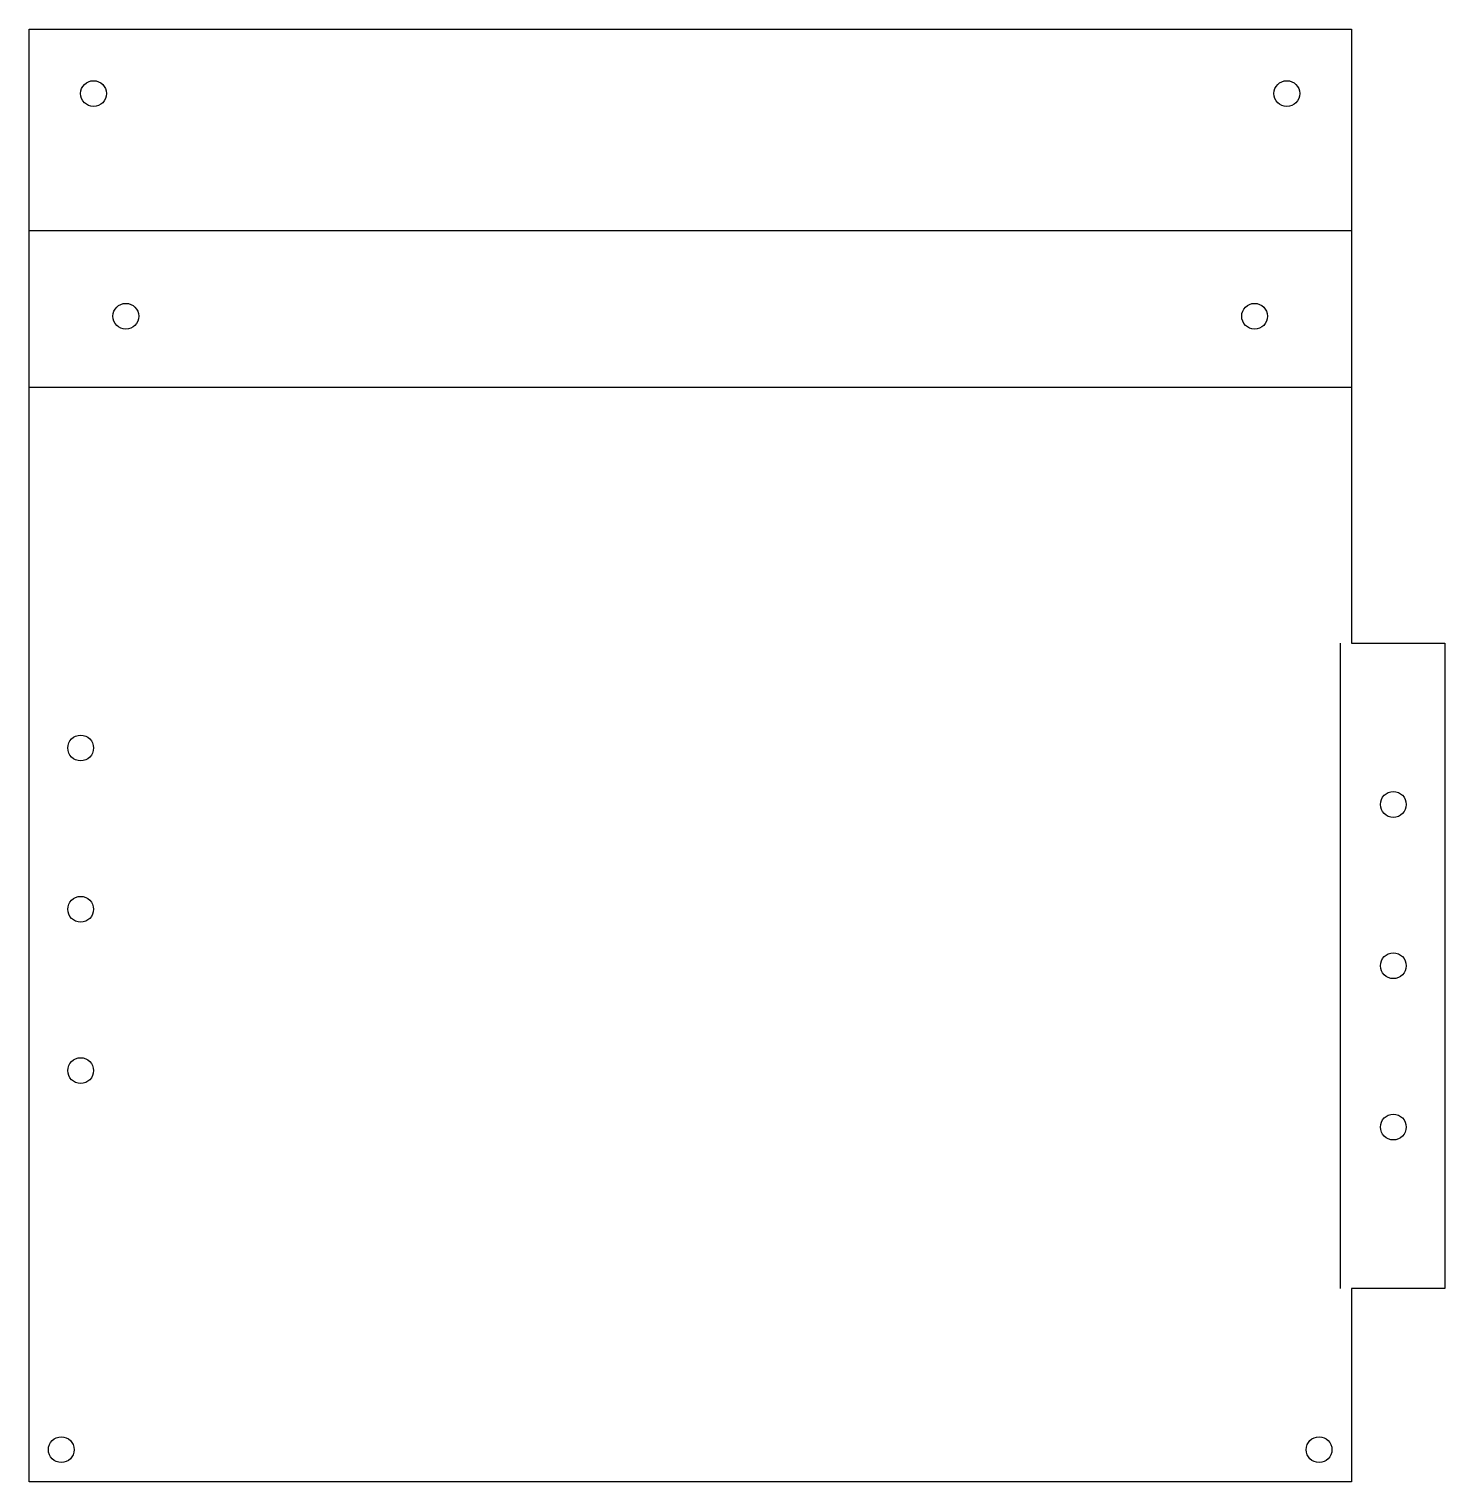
# Model space of a CAD drawing. Header units: millimetres. Extents: x 0 to 220, y 0 to 225.
import ezdxf

# ---------------------------------------------------------------- set-up
doc = ezdxf.new("R2010")
doc.units = ezdxf.units.MM
doc.header["$MEASUREMENT"] = 0
for name, color, linetype in [('Unfold_Sketch002', 7, 'CONTINUOUS'), ('Unfold_Sketch_Bends002', 7, 'CONTINUOUS'), ('Unfold_Sketch_Holes001', 7, 'CONTINUOUS')]:
    doc.layers.add(name, color=color, linetype=linetype)

msp = doc.modelspace()

# ---------------------------------------------------------------- linework, layer by layer
at = {"layer": 'Unfold_Sketch002'}
for p, q in [((0, 225.17), (205, 225.17)), ((0, 195.17), (0, 225.17)), ((205, 225.17), (205, 195.17)), ((0, 192.66), (0, 195.17)), ((205, 195.17), (205, 192.66)), ((0, 170.46), (0, 192.66)), ((205, 192.66), (205, 170.46)), ((0, 168.75), (0, 170.46)), ((205, 170.46), (205, 168.75)), ((0, 0), (0, 168.75)), ((205, 168.75), (205, 130)), ((205, 130), (219.51, 130)), ((219.51, 130), (219.51, 30)), ((219.51, 30), (205, 30)), ((205, 30), (205, 0)), ((205, 0), (0, 0))]:
    msp.add_line(p, q, dxfattribs=at)
at = {"layer": 'Unfold_Sketch_Bends002'}
for p, q in [((205, 193.91), (0, 193.91)), ((205, 169.6), (0, 169.6)), ((203.26, 130), (203.26, 30))]:
    msp.add_line(p, q, dxfattribs=at)
at = {"layer": 'Unfold_Sketch_Holes001'}
for centre in [(10, 215.17), (195, 215.17), (15, 180.66), (190, 180.66), (8, 113.75), (211.51, 105), (8, 88.75), (211.51, 80), (8, 63.75), (211.51, 55), (5, 5), (200, 5)]:
    msp.add_circle(centre, 2, dxfattribs=at)

doc.saveas('drawing.dxf')
